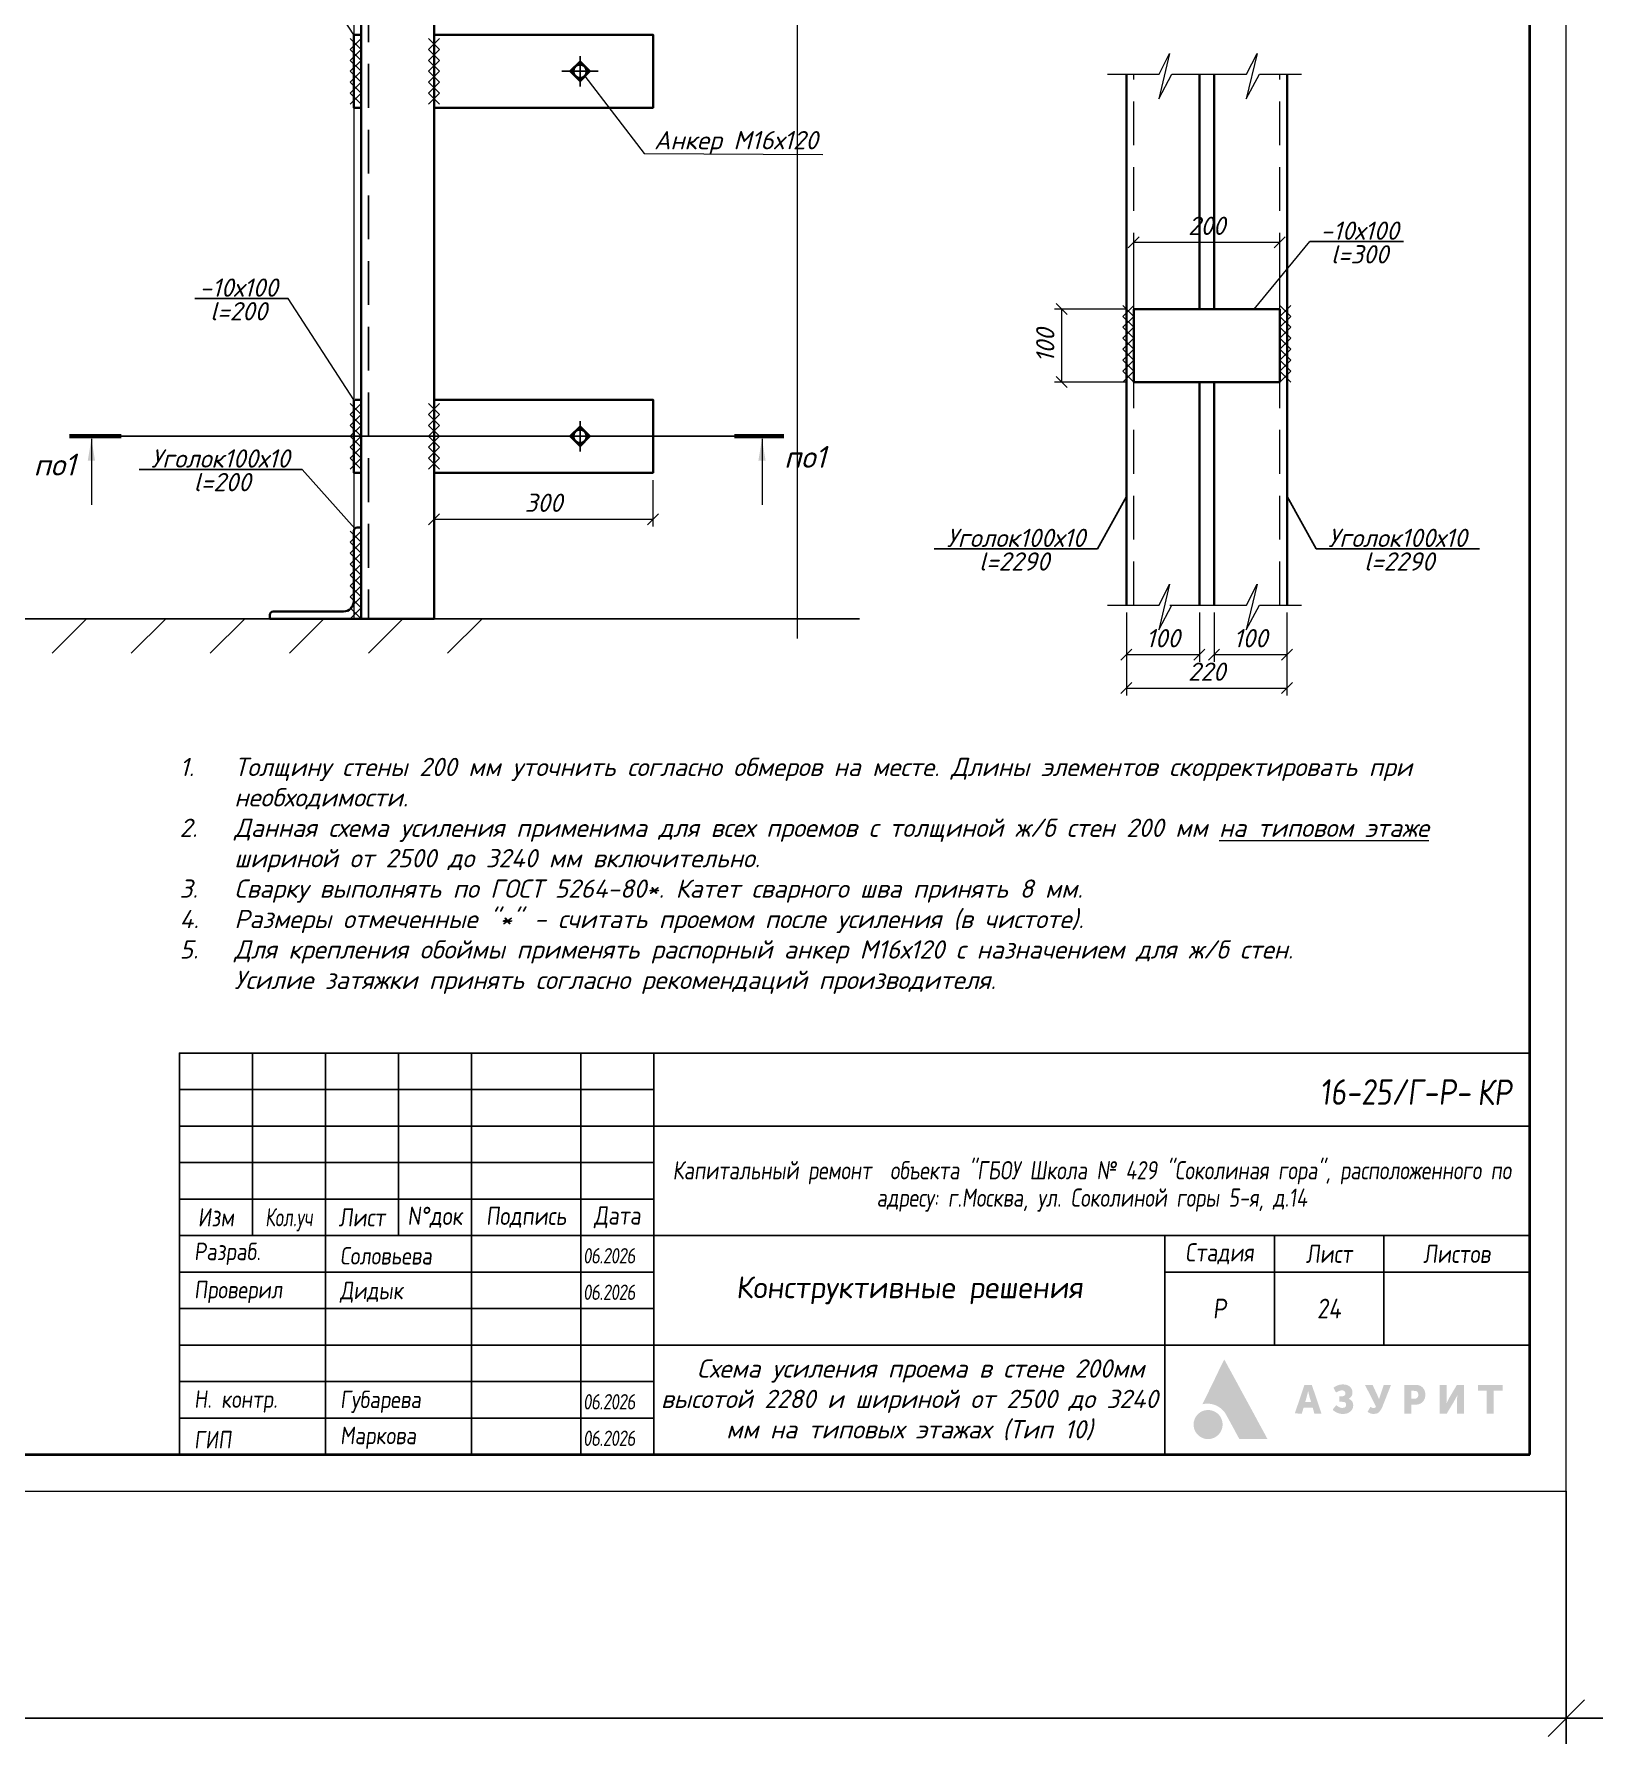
# Model space of a CAD drawing. Header units: millimetres. Extents: x 10124 to 8132345, y -95635 to 1386204.
# Drawn here: x 179452 to 181601, y 25514 to 27856 of the extents above; entities that cross this region are included whole.
import ezdxf
from ezdxf.enums import TextEntityAlignment as Align

# ---------------------------------------------------------------- set-up
doc = ezdxf.new("R2010")
doc.units = ezdxf.units.MM
doc.linetypes.add('Пунктир 2мм', pattern=[3, 2, -1])
doc.layers.get('DEFPOINTS').update_dxf_attribs({"color": 1})
for name, color, linetype, lineweight in [('013', 7, 'Continuous', 13), ('030', 7, 'Continuous', 30), ('_TEXT', 7, 'Continuous', 30), ('Размер', 140, 'Continuous', 13), ('Разрезы', 54, 'Continuous', 20)]:
    doc.layers.add(name, color=color, linetype=linetype, lineweight=lineweight)
doc.layers.add('_STAMP', color=7, linetype='Continuous')
doc.styles.add('10', font='isocpeui.ttf', dxfattribs={"height": 25})
doc.styles.add('100', font='isocpeui.ttf', dxfattribs={"height": 250})
doc.styles.add('GOST', font='isocpeur.TTF')
doc.styles.add('ISOCPEUR', font='isocpeur.TTF', dxfattribs={"width": 0.85, "oblique": 7})
doc.styles.add('БДА100', font='romand.shx', dxfattribs={"width": 0.7})
doc.dimstyles.new('10', dxfattribs={"dimtxt": 37.5, "dimasz": 15, "dimexe": 10, "dimexo": 10, "dimgap": 10, "dimtad": 1, "dimtxsty": '10', "dimblk": 'OBLIQUE', "dimcen": 2.5, "dimadec": 0, "dimazin": 0, "dimtfac": 1, "dimtmove": 0, "dimatfit": 3, "dimfxl": 1, "dimlwd": 15, "dimlwe": 15, "dimarcsym": 0})
doc.dimstyles.new('БДА1', dxfattribs={"dimtxt": 2, "dimasz": 1, "dimexe": 0.7, "dimexo": 0, "dimgap": 0.8, "dimtad": 1, "dimdec": 0, "dimrnd": 1, "dimzin": 0, "dimdsep": 46, "dimtxsty": 'БДА100', "dimblk": 'OBLIQUE', "dimcen": 2, "dimdle": 1, "dimadec": 0, "dimazin": 0, "dimtfac": 1, "dimtdec": 0, "dimtmove": 1, "dimatfit": 3, "dimldrblk": 'NONE', "dimfxl": 0.7, "dimtolj": 1, "dimtzin": 0, "dimlwd": -1, "dimlwe": -1, "dimarcsym": 0})

# ---------------------------------------------------------------- blocks, each defined once
blk = doc.blocks.new('_OBLIQUE')
at = {"color": 0, "linetype": 'ByBlock'}
blk.add_line((-0.5, -0.5), (0.5, 0.5), dxfattribs=at)
blk = doc.blocks.new('*D17')
at = {"layer": 'DEFPOINTS', "color": 0, "transparency": 16777216}
for p, q in [((0, 0), (0, -34.62)), ((594, 0), (594, -34.62)), ((-5, -31.12), (599, -31.12))]:
    blk.add_line(p, q, dxfattribs=at)
for p in [(0, 0), (594, 0), (594, -31.12)]:
    blk.add_point(p, dxfattribs=at)
at = {"layer": 'DEFPOINTS', "color": 0, "transparency": 16777216, "xscale": 5, "yscale": 5, "zscale": 5, "rotation": 180}
blk.add_blockref('_OBLIQUE', (0, -31.12), dxfattribs=at)
at = {"layer": 'DEFPOINTS', "color": 0, "transparency": 16777216, "xscale": 5, "yscale": 5, "zscale": 5}
blk.add_blockref('_OBLIQUE', (594, -31.12), dxfattribs=at)
at = {"layer": 'DEFPOINTS', "color": 0, "lineweight": 0, "transparency": 16777216, "insert": (105, -22.12), "char_height": 10, "attachment_point": 5, "style": 'БДА100'}
blk.add_mtext('\\A1;594', dxfattribs=at)
blk = doc.blocks.new('_None')
blk = doc.blocks.new('Логотип Азурит')
at = {"layer": '_STAMP', "linetype": 'Continuous', "true_color": 0x2a3756}
h = blk.add_hatch(color=159, dxfattribs=at)
h.dxf.hatch_style = 1
h.paths.add_polyline_path([(-39.4, 8.5), (-40.02, 9.65), (-40.61, 10.74), (-41.14, 11.7), (-41.62, 12.59), (-41.79, 12.89), (-41.86, 13.01), (-41.91, 12.94), (-41.99, 12.78), (-42.39, 11.96), (-42.77, 11.18), (-43.09, 10.5), (-43.47, 9.72), (-44.18, 8.26), (-44.5, 7.6), (-44.73, 7.14), (-44.85, 6.9), (-44.7, 6.93), (-44.51, 6.95), (-44.27, 6.97), (-44.09, 6.97), (-43.91, 6.96), (-43.74, 6.94), (-43.56, 6.91), (-43.39, 6.87), (-43.22, 6.81), (-43.05, 6.75), (-42.89, 6.68), (-42.73, 6.59), (-42.58, 6.5), (-42.43, 6.4), (-42.29, 6.29), (-42.15, 6.17), (-42.03, 6.04), (-41.91, 5.91), (-41.79, 5.77), (-41.72, 5.65), (-41.63, 5.5), (-41.3, 4.9), (-41.02, 4.39), (-40.57, 3.56), (-40.05, 2.59), (-39.78, 2.11), (-37.86, 2.11), (-36.5, 2.11), (-35.94, 2.12), (-36.48, 3.13), (-36.82, 3.75), (-37.16, 4.37), (-37.67, 5.33), (-38.2, 6.3), (-38.54, 6.93), (-38.87, 7.53)])
h = blk.add_hatch(color=159, dxfattribs=at)
h.dxf.hatch_style = 1
h.paths.add_polyline_path([(-29.3, 7.88), (-29.63, 8.84), (-29.86, 9.53), (-30.37, 9.54), (-30.87, 9.54), (-30.93, 9.38), (-31.26, 8.4), (-31.64, 7.27), (-31.97, 6.31), (-32.19, 5.64), (-32.05, 5.63), (-31.71, 5.62), (-31.23, 5.62), (-31.11, 6.03), (-30.99, 6.44), (-30.37, 6.44), (-29.75, 6.44), (-29.63, 6.03), (-29.52, 5.62), (-29.03, 5.62), (-28.54, 5.62), (-28.6, 5.8), (-28.93, 6.79)])
h.paths.add_polyline_path([(-30.77, 7.21), (-30.74, 7.31), (-30.56, 7.93), (-30.43, 8.43), (-30.39, 8.59), (-30.37, 8.65), (-30.35, 8.64), (-30.31, 8.45), (-30.22, 8.08), (-30.11, 7.66), (-30.01, 7.33), (-29.97, 7.21), (-30.37, 7.21)], flags=16)
h = blk.add_hatch(color=159, dxfattribs=at)
h.dxf.hatch_style = 1
h.paths.add_polyline_path([(-24.39, 7.35), (-24.47, 7.43), (-24.56, 7.5), (-24.66, 7.56), (-24.81, 7.65), (-24.74, 7.69), (-24.65, 7.75), (-24.55, 7.86), (-24.45, 7.97), (-24.38, 8.09), (-24.35, 8.18), (-24.32, 8.25), (-24.31, 8.34), (-24.3, 8.45), (-24.3, 8.65), (-24.31, 8.73), (-24.34, 8.82), (-24.41, 8.99), (-24.51, 9.14), (-24.63, 9.28), (-24.78, 9.39), (-24.95, 9.48), (-25.13, 9.55), (-25.34, 9.59), (-25.56, 9.6), (-25.74, 9.6), (-25.91, 9.58), (-26.08, 9.55), (-26.23, 9.51), (-26.39, 9.46), (-26.53, 9.39), (-26.67, 9.32), (-26.8, 9.23), (-26.9, 9.15), (-26.81, 8.98), (-26.64, 8.66), (-26.54, 8.5), (-26.51, 8.5), (-26.46, 8.54), (-26.35, 8.61), (-26.21, 8.67), (-26.07, 8.73), (-25.93, 8.77), (-25.82, 8.79), (-25.72, 8.79), (-25.62, 8.79), (-25.53, 8.76), (-25.46, 8.73), (-25.39, 8.68), (-25.34, 8.62), (-25.3, 8.55), (-25.26, 8.45), (-25.26, 8.36), (-25.27, 8.27), (-25.32, 8.18), (-25.36, 8.13), (-25.39, 8.08), (-25.44, 8.05), (-25.49, 8.02), (-25.63, 7.99), (-25.84, 7.98), (-26.1, 7.97), (-26.1, 7.6), (-26.1, 7.24), (-25.78, 7.23), (-25.54, 7.21), (-25.45, 7.2), (-25.38, 7.18), (-25.33, 7.15), (-25.28, 7.12), (-25.25, 7.08), (-25.21, 7.02), (-25.19, 6.96), (-25.17, 6.9), (-25.17, 6.76), (-25.18, 6.7), (-25.2, 6.64), (-25.23, 6.58), (-25.26, 6.53), (-25.31, 6.49), (-25.37, 6.45), (-25.44, 6.43), (-25.52, 6.41), (-25.69, 6.39), (-25.78, 6.39), (-25.87, 6.41), (-26, 6.45), (-26.16, 6.51), (-26.3, 6.6), (-26.43, 6.69), (-26.53, 6.76), (-26.77, 6.45), (-26.93, 6.26), (-26.97, 6.2), (-26.98, 6.15), (-26.97, 6.11), (-26.94, 6.07), (-26.82, 5.97), (-26.62, 5.84), (-26.41, 5.73), (-26.19, 5.65), (-25.97, 5.59), (-25.78, 5.57), (-25.53, 5.57), (-25.3, 5.58), (-25.12, 5.61), (-24.99, 5.65), (-24.87, 5.71), (-24.75, 5.78), (-24.64, 5.85), (-24.54, 5.94), (-24.45, 6.03), (-24.37, 6.13), (-24.31, 6.23), (-24.25, 6.37), (-24.21, 6.51), (-24.2, 6.66), (-24.2, 6.82), (-24.21, 6.94), (-24.24, 7.06), (-24.28, 7.16), (-24.33, 7.26)])
h = blk.add_hatch(color=159, dxfattribs=at)
h.dxf.hatch_style = 1
h.paths.add_polyline_path([(-19.61, 8.04), (-19.36, 8.68), (-19.14, 9.22), (-19.03, 9.53), (-19.17, 9.54), (-19.52, 9.54), (-20.02, 9.54), (-20.05, 9.44), (-20.31, 8.65), (-20.59, 7.81), (-20.63, 7.68), (-20.66, 7.62), (-20.67, 7.61), (-20.7, 7.67), (-20.82, 7.97), (-21.01, 8.4), (-21.34, 9.1), (-21.54, 9.54), (-22.06, 9.54), (-22.58, 9.54), (-22.4, 9.17), (-21.88, 8.17), (-21.32, 7.06), (-21.11, 6.63), (-21.09, 6.56), (-21.1, 6.52), (-21.15, 6.45), (-21.21, 6.41), (-21.28, 6.38), (-21.37, 6.37), (-21.45, 6.37), (-21.55, 6.39), (-21.64, 6.43), (-21.74, 6.49), (-21.82, 6.53), (-21.86, 6.49), (-21.92, 6.39), (-22.11, 6.05), (-22.23, 5.85), (-22.18, 5.81), (-22.08, 5.75), (-21.95, 5.69), (-21.81, 5.63), (-21.69, 5.59), (-21.51, 5.57), (-21.31, 5.57), (-21.12, 5.59), (-20.97, 5.62), (-20.88, 5.66), (-20.79, 5.71), (-20.71, 5.77), (-20.63, 5.84), (-20.56, 5.93), (-20.48, 6.02), (-20.35, 6.23), (-20.28, 6.35), (-20.21, 6.51), (-19.92, 7.25)])
h = blk.add_hatch(color=159, dxfattribs=at)
h.dxf.hatch_style = 1
h.paths.add_polyline_path([(-14.46, 7.53), (-14.41, 7.64), (-14.37, 7.74), (-14.33, 7.96), (-14.31, 8.19), (-14.32, 8.41), (-14.37, 8.63), (-14.45, 8.83), (-14.5, 8.93), (-14.55, 9.02), (-14.62, 9.1), (-14.69, 9.18), (-14.81, 9.29), (-14.92, 9.37), (-15.06, 9.43), (-15.21, 9.49), (-15.33, 9.52), (-15.49, 9.53), (-16.3, 9.54), (-17.21, 9.54), (-17.21, 7.58), (-17.21, 5.62), (-16.73, 5.62), (-16.25, 5.62), (-16.25, 6.23), (-16.25, 6.83), (-15.87, 6.83), (-15.58, 6.84), (-15.35, 6.86), (-15.17, 6.91), (-14.99, 6.98), (-14.83, 7.08), (-14.69, 7.2), (-14.56, 7.36)])
h.paths.add_polyline_path([(-15.6, 7.68), (-15.67, 7.66), (-15.95, 7.66), (-16.25, 7.66), (-16.25, 8.2), (-16.25, 8.74), (-15.93, 8.73), (-15.64, 8.72), (-15.57, 8.7), (-15.51, 8.67), (-15.42, 8.6), (-15.35, 8.51), (-15.32, 8.45), (-15.3, 8.39), (-15.29, 8.19), (-15.29, 8.07), (-15.3, 8), (-15.32, 7.94), (-15.35, 7.88), (-15.39, 7.82), (-15.43, 7.78), (-15.53, 7.71)], flags=16)
h = blk.add_hatch(color=159, dxfattribs=at)
h.dxf.hatch_style = 1
h.paths.add_polyline_path([(-10.09, 7.82), (-9.98, 8.03), (-9.94, 8.12), (-9.95, 7.93), (-9.96, 7.49), (-9.97, 6.69), (-9.97, 5.62), (-9.5, 5.62), (-9.04, 5.62), (-9.04, 7.58), (-9.04, 9.54), (-9.51, 9.54), (-9.99, 9.54), (-10.36, 8.91), (-10.84, 8.1), (-11.03, 7.78), (-11.26, 7.34), (-11.37, 7.13), (-11.42, 7.05), (-11.41, 7.31), (-11.39, 7.78), (-11.39, 8.55), (-11.39, 9.54), (-11.86, 9.54), (-12.34, 9.54), (-12.34, 7.58), (-12.34, 5.62), (-11.86, 5.62), (-11.37, 5.62), (-11.18, 5.95), (-10.61, 6.89), (-10.31, 7.42)])
h = blk.add_hatch(color=159, dxfattribs=at)
h.dxf.hatch_style = 1
h.paths.add_polyline_path([(-3.74, 9.14), (-3.74, 9.54), (-5.42, 9.54), (-7.09, 9.54), (-7.09, 9.14), (-7.09, 8.74), (-6.5, 8.74), (-5.9, 8.74), (-5.9, 7.18), (-5.9, 5.62), (-5.43, 5.62), (-4.95, 5.62), (-4.95, 7.18), (-4.95, 8.74), (-4.35, 8.74), (-3.74, 8.74)])
at = {"layer": '_STAMP', "linetype": 'Continuous', "true_color": 0x1447b7}
h = blk.add_hatch(color=162, dxfattribs=at)
h.dxf.hatch_style = 1
h.paths.add_polyline_path([(-42.09, 4.22), (-42.11, 4.4), (-42.15, 4.58), (-42.2, 4.76), (-42.27, 4.93), (-42.35, 5.1), (-42.45, 5.26), (-42.57, 5.41), (-42.7, 5.55), (-42.8, 5.64), (-42.91, 5.72), (-43.14, 5.86), (-43.38, 5.97), (-43.63, 6.05), (-43.89, 6.09), (-44.15, 6.1), (-44.42, 6.07), (-44.55, 6.04), (-44.68, 6.01), (-44.87, 5.94), (-45.05, 5.85), (-45.22, 5.74), (-45.37, 5.62), (-45.51, 5.49), (-45.63, 5.35), (-45.75, 5.19), (-45.84, 5.03), (-45.92, 4.85), (-45.98, 4.67), (-46.03, 4.49), (-46.06, 4.29), (-46.07, 4.1), (-46.05, 3.9), (-46.02, 3.7), (-45.97, 3.51), (-45.92, 3.37), (-45.87, 3.24), (-45.8, 3.11), (-45.72, 2.99), (-45.64, 2.88), (-45.54, 2.77), (-45.44, 2.67), (-45.33, 2.57), (-45.22, 2.49), (-45.1, 2.41), (-44.98, 2.34), (-44.85, 2.28), (-44.72, 2.22), (-44.58, 2.18), (-44.44, 2.15), (-44.3, 2.13), (-44.05, 2.12), (-43.8, 2.14), (-43.57, 2.19), (-43.34, 2.26), (-43.12, 2.37), (-42.92, 2.5), (-42.73, 2.65), (-42.56, 2.83), (-42.44, 2.99), (-42.34, 3.15), (-42.26, 3.32), (-42.19, 3.49), (-42.14, 3.67), (-42.11, 3.85), (-42.09, 4.03)])
blk = doc.blocks.new('_Azurit_Stamp')
at = {"layer": '_STAMP'}
for p, q in [((-175, 55), (-175, 30)), ((-165, 55), (-165, 0)), ((-155, 55), (-155, 30)), ((-145, 55), (-145, 0)), ((-130, 55), (-130, 0)), ((-120, 55), (-120, 0)), ((-185, 50), (-120, 50)), ((-185, 45), (-120, 45)), ((0, 45), (-120, 45)), ((-185, 40), (-120, 40)), ((-185, 35), (-120, 35)), ((-185, 30), (-120, 30)), ((0, 30), (-120, 30)), ((-50, 30), (-50, 0)), ((-35, 25), (-35, 30)), ((-20, 25), (-20, 30)), ((-185, 25), (-120, 25)), ((-50, 25), (-35, 25)), ((-35, 25), (-50, 25)), ((-35, 25), (-20, 25)), ((-35, 15), (-35, 25)), ((-20, 25), (-35, 25)), ((-20, 25), (0, 25)), ((-20, 15), (-20, 25)), ((0, 25), (-20, 25)), ((-185, 20), (-120, 20)), ((-185, 15), (-120, 15)), ((-120, 15), (0, 15)), ((-185, 10), (-120, 10)), ((-185, 5), (-120, 5))]:
    blk.add_line(p, q, dxfattribs=at)
blk.add_lwpolyline([(-185, 0), (0, 0), (0, 55), (-185, 55)], close=True, dxfattribs=at)
at = {"linetype": 'Continuous'}
blk.add_blockref('Логотип Азурит', (0, 0), dxfattribs=at)
at = {"color": 0, "lineweight": 9, "insert": (-42.5, 20), "char_height": 2.7, "width": 15, "attachment_point": 5, "style": 'ISOCPEUR'}
blk.add_mtext('Р', dxfattribs=at)
at = {"layer": '_TEXT', "color": 1, "style": 'ISOCPEUR', "oblique": 7, "width": 0.85}
blk.add_text('КР ', height=3.5, dxfattribs=at).set_placement((-7.2, 49.62), align=Align.MIDDLE_LEFT)
at = {"layer": '_TEXT', "color": 5, "line_spacing_factor": 0.9, "style": 'ISOCPEUR'}
for s, width, heights, insert, char_height, attachment_point in [('16-25/Г-Р-', 69.1586, [9.61], (-8.07, 49.66), 3.5, 6), ('{\\Q8;\\W0.8;\\C7;Капитальный ремонт  объекта "ГБОУ Школа № 429 "Соколиная гора", расположенного по адресу: г.Москва, ул. Соколиной горы 5-я, д.14}', 120, [14.01], (-60, 36.73), 2.5, 5), ('{\\W1;Конструктивные решения}', 69.1586, [14.57], (-85, 22.5), 3, 5)]:
    blk.add_mtext_dynamic_manual_height_columns(s, width=width, gutter_width=0, heights=heights, dxfattribs=dict(at, insert=insert, char_height=char_height, attachment_point=attachment_point))
at = {"layer": '_TEXT', "style": 'ISOCPEUR'}
for s, width, insert, char_height, attachment_point in [('Изм', 10, (-180, 32.5), 2.5, 5), ('{\\W0.7;Кол.уч}', 10, (-170, 32.17), 2.5, 5), ('Лист', 10, (-160, 32.5), 2.5, 5), ('N%%Dдок', 10, (-150, 32.5), 2.5, 5), ('Подпись', 10, (-137.5, 32.5), 2.5, 5), ('Дата', 10, (-125, 32.5), 2.5, 5), ('Разраб.', 20, (-183, 27.5), 2.4, 4), ('Стадия', 15, (-42.5, 27.5), 2.5, 5), ('Лист', 15, (-27.5, 27.5), 2.5, 5), ('Листов', 15, (-10, 27.5), 2.5, 5), ('Проверил', 20, (-183, 22.27), 2.4, 4), ('Н. контр.', 20, (-183, 7.27), 2.4, 4), ('ГИП', 20, (-183, 2.04), 2.4, 4)]:
    blk.add_mtext_dynamic_manual_height_columns(s, width=width, gutter_width=12.5, heights=[0], dxfattribs=dict(at, insert=insert, char_height=char_height, attachment_point=attachment_point))
at = {"layer": '_TEXT', "color": 1, "attachment_point": 4, "style": 'ISOCPEUR'}
for s, width, insert, char_height in [('Соловьева', 19.0361, (-163, 27.23), 2.4), ('{\\W0.82;\\T0.92;06.2026}', 7.4894, (-129.7, 27.23), 2.1), ('{\\W0.82;\\T0.92;06.2026}', 7.4894, (-129.7, 22.23), 2.1), ('{\\W0.82;\\T0.92;06.2026}', 7.4894, (-129.7, 7.23), 2.1), ('{\\W0.82;\\T0.92;06.2026}', 7.4894, (-129.7, 2.23), 2.1)]:
    blk.add_mtext_dynamic_manual_height_columns(s, width=width, gutter_width=12.5, heights=[0], dxfattribs=dict(at, insert=insert, char_height=char_height))
at = {"layer": '_TEXT', "color": 5, "char_height": 2.4, "attachment_point": 4, "style": 'ISOCPEUR'}
for s, insert in [('Дидык', (-163, 22.23)), ('Губарева', (-163, 7.23)), ('Маркова', (-163, 2.29))]:
    blk.add_mtext_dynamic_manual_height_columns(s, width=19.0361, gutter_width=12.5, heights=[0], dxfattribs=dict(at, insert=insert))
blk = doc.blocks.new('*U172')
blk.add_lwpolyline([(-34.5, 90.5), (-29.1, 90.5, -0.414214), (-24.5, 85.9), (-24.5, -10.5, 0.414214), (-10.5, -24.5), (85.9, -24.5, -0.414214), (90.5, -29.1), (90.5, -34.5), (-34.5, -34.5)], format="xyb", close=True)
blk = doc.blocks.new('*U250')
at = {"layer": 'DEFPOINTS'}
blk.add_line((0, 0), (84.05, 0), dxfattribs=at)
at = {"layer": 'Разрезы', "color": 0}
for p, q in [((-4.07, 0.35), (-4.07, 9.4)), ((87.8, 0.35), (87.8, 9.4))]:
    blk.add_line(p, q, dxfattribs=at)
at = {"layer": 'Разрезы', "color": 0, "lineweight": 60}
for p, q in [((-7.07, 0), (0, 0)), ((90.8, 0), (84.05, 0))]:
    blk.add_line(p, q, dxfattribs=at)
at = {"layer": 'Разрезы', "color": 0}
for points in [[(-4.07, 0.35), (-3.57, 3.35), (-4.57, 3.35)], [(87.8, 0.35), (87.3, 3.35), (88.3, 3.35)]]:
    blk.add_solid(points, dxfattribs=at)
at = {"layer": 'Разрезы', "color": 0, "style": '100'}
for tag, p in [('1', (-9.12, 3.88)), ('2', (93.69, 2.82))]:
    blk.add_attdef(tag, text='', height=3, dxfattribs=at).set_placement(p, align=Align.MIDDLE_CENTER)
blk = doc.blocks.new('*D610')
at = {"color": 0, "lineweight": 15, "ltscale": 100, "transparency": 16777216}
for p, q in [((179999.3, 27245), (179999.3, 27181.5)), ((180299.3, 27245), (180299.3, 27181.5)), ((179999.3, 27191.5), (180299.3, 27191.5))]:
    blk.add_line(p, q, dxfattribs=at)
at = {"layer": 'DEFPOINTS', "color": 0, "ltscale": 100, "transparency": 16777216}
for p in [(179999.3, 27255), (180299.3, 27255), (180299.3, 27191.5)]:
    blk.add_point(p, dxfattribs=at)
at = {"color": 0, "lineweight": 15, "ltscale": 100, "transparency": 16777216, "xscale": 15, "yscale": 15, "zscale": 15, "rotation": 180}
blk.add_blockref('_OBLIQUE', (179999.3, 27191.5), dxfattribs=at)
at = {"color": 0, "lineweight": 15, "ltscale": 100, "transparency": 16777216, "xscale": 15, "yscale": 15, "zscale": 15}
blk.add_blockref('_OBLIQUE', (180299.3, 27191.5), dxfattribs=at)
at = {"color": 0, "ltscale": 100, "transparency": 16777216, "insert": (180149.3, 27214), "char_height": 25, "attachment_point": 5, "style": '10'}
blk.add_mtext('300', dxfattribs=at)
blk = doc.blocks.new('*D622')
at = {"layer": '013', "color": 0, "lineweight": 15, "ltscale": 100, "transparency": 16777216}
for p, q in [((180947.9, 27063.7), (180947.9, 26996)), ((181047.9, 27063.7), (181047.9, 26996)), ((180947.9, 27006), (181047.9, 27006))]:
    blk.add_line(p, q, dxfattribs=at)
at = {"layer": 'DEFPOINTS', "color": 0, "ltscale": 100, "transparency": 16777216}
for p in [(180947.9, 27073.7), (181047.9, 27073.7), (181047.9, 27006)]:
    blk.add_point(p, dxfattribs=at)
at = {"layer": '013', "color": 0, "lineweight": 15, "ltscale": 100, "transparency": 16777216, "xscale": 15, "yscale": 15, "zscale": 15, "rotation": 180}
blk.add_blockref('_OBLIQUE', (180947.9, 27006), dxfattribs=at)
at = {"layer": '013', "color": 0, "lineweight": 15, "ltscale": 100, "transparency": 16777216, "xscale": 15, "yscale": 15, "zscale": 15}
blk.add_blockref('_OBLIQUE', (181047.9, 27006), dxfattribs=at)
at = {"layer": '013', "color": 0, "ltscale": 100, "transparency": 16777216, "insert": (180997.9, 27028.5), "char_height": 25, "attachment_point": 5, "style": '10'}
blk.add_mtext('100', dxfattribs=at)
blk = doc.blocks.new('*D623')
at = {"layer": '013', "color": 0, "lineweight": 15, "ltscale": 100, "transparency": 16777216}
for p, q in [((181067.9, 27063.7), (181067.9, 26996)), ((181167.9, 27063.7), (181167.9, 26996)), ((181067.9, 27006), (181167.9, 27006))]:
    blk.add_line(p, q, dxfattribs=at)
at = {"layer": 'DEFPOINTS', "color": 0, "ltscale": 100, "transparency": 16777216}
for p in [(181067.9, 27073.7), (181167.9, 27073.7), (181167.9, 27006)]:
    blk.add_point(p, dxfattribs=at)
at = {"layer": '013', "color": 0, "lineweight": 15, "ltscale": 100, "transparency": 16777216, "xscale": 15, "yscale": 15, "zscale": 15, "rotation": 180}
blk.add_blockref('_OBLIQUE', (181067.9, 27006), dxfattribs=at)
at = {"layer": '013', "color": 0, "lineweight": 15, "ltscale": 100, "transparency": 16777216, "xscale": 15, "yscale": 15, "zscale": 15}
blk.add_blockref('_OBLIQUE', (181167.9, 27006), dxfattribs=at)
at = {"layer": '013', "color": 0, "ltscale": 100, "transparency": 16777216, "insert": (181117.9, 27028.5), "char_height": 25, "attachment_point": 5, "style": '10'}
blk.add_mtext('100', dxfattribs=at)
blk = doc.blocks.new('*D598')
at = {"layer": '013', "color": 0, "lineweight": 15, "ltscale": 100, "transparency": 16777216}
for p, q in [((180947.9, 27063.7), (180947.9, 26950.1)), ((181167.9, 27063.7), (181167.9, 26950.1)), ((180947.9, 26960.1), (181167.9, 26960.1))]:
    blk.add_line(p, q, dxfattribs=at)
at = {"layer": 'DEFPOINTS', "color": 0, "ltscale": 100, "transparency": 16777216}
for p in [(180947.9, 27073.7), (181167.9, 27073.7), (181167.9, 26960.1)]:
    blk.add_point(p, dxfattribs=at)
at = {"layer": '013', "color": 0, "lineweight": 15, "ltscale": 100, "transparency": 16777216, "xscale": 15, "yscale": 15, "zscale": 15, "rotation": 180}
blk.add_blockref('_OBLIQUE', (180947.9, 26960.1), dxfattribs=at)
at = {"layer": '013', "color": 0, "lineweight": 15, "ltscale": 100, "transparency": 16777216, "xscale": 15, "yscale": 15, "zscale": 15}
blk.add_blockref('_OBLIQUE', (181167.9, 26960.1), dxfattribs=at)
at = {"layer": '013', "color": 0, "ltscale": 100, "transparency": 16777216, "insert": (181057.9, 26982.6), "char_height": 25, "attachment_point": 5, "style": '10'}
blk.add_mtext('220', dxfattribs=at)
blk = doc.blocks.new('*D625')
at = {"layer": '013', "color": 0, "lineweight": 15, "ltscale": 100, "transparency": 16777216}
for p, q in [((180947.9, 27479.3), (180849.2, 27479.3)), ((180859.2, 27379.3), (180859.2, 27479.3)), ((180947.9, 27379.3), (180849.2, 27379.3))]:
    blk.add_line(p, q, dxfattribs=at)
at = {"layer": 'DEFPOINTS', "color": 0, "ltscale": 100, "transparency": 16777216}
for p in [(180859.2, 27479.3), (180957.9, 27479.3), (180957.9, 27379.3)]:
    blk.add_point(p, dxfattribs=at)
at = {"layer": '013', "color": 0, "lineweight": 15, "ltscale": 100, "transparency": 16777216, "xscale": 15, "yscale": 15, "zscale": 15}
for p, rotation in [((180859.2, 27479.3), 90), ((180859.2, 27379.3), 270)]:
    blk.add_blockref('_OBLIQUE', p, dxfattribs=dict(at, rotation=rotation))
at = {"layer": '013', "color": 0, "ltscale": 100, "transparency": 16777216, "insert": (180836.7, 27429.3), "char_height": 25, "attachment_point": 5, "rotation": 90, "style": '10'}
blk.add_mtext('100', dxfattribs=at)
blk = doc.blocks.new('*D626')
at = {"layer": '013', "color": 0, "lineweight": 15, "ltscale": 100, "transparency": 16777216}
for p, q in [((180957.9, 27489.3), (180957.9, 27580.9)), ((180957.9, 27570.9), (181157.9, 27570.9)), ((181157.9, 27489.3), (181157.9, 27580.9))]:
    blk.add_line(p, q, dxfattribs=at)
at = {"layer": 'DEFPOINTS', "color": 0, "ltscale": 100, "transparency": 16777216}
for p in [(181157.9, 27570.9), (180957.9, 27479.3), (181157.9, 27479.3)]:
    blk.add_point(p, dxfattribs=at)
at = {"layer": '013', "color": 0, "lineweight": 15, "ltscale": 100, "transparency": 16777216, "xscale": 15, "yscale": 15, "zscale": 15, "rotation": 180}
blk.add_blockref('_OBLIQUE', (180957.9, 27570.9), dxfattribs=at)
at = {"layer": '013', "color": 0, "lineweight": 15, "ltscale": 100, "transparency": 16777216, "xscale": 15, "yscale": 15, "zscale": 15}
blk.add_blockref('_OBLIQUE', (181157.9, 27570.9), dxfattribs=at)
at = {"layer": '013', "color": 0, "ltscale": 100, "transparency": 16777216, "insert": (181057.9, 27593.4), "char_height": 25, "attachment_point": 5, "style": '10'}
blk.add_mtext('200', dxfattribs=at)
blk = doc.blocks.new('*U16')
at = {"color": 44, "lineweight": 20, "ltscale": 10}
for p, q in [((594, 0), (594, 420)), ((0, 0), (594, 0))]:
    blk.add_line(p, q, dxfattribs=at)
at = {"color": 137, "lineweight": 35, "ltscale": 10}
for p, q in [((589, 5), (589, 415)), ((8.04, 5), (589, 5))]:
    blk.add_line(p, q, dxfattribs=at)
at = {"color": 44, "lineweight": 13, "style": 'GOST', "oblique": 10, "width": 0.8}
for tag in ['ФОРМАТВЕРТ', 'ФОРМАТГОРИЗ']:
    blk.add_attdef(tag, (542.98, 1.6), '', height=2, dxfattribs=at)
at = {"layer": 'DEFPOINTS', "color": 251, "lineweight": 0}
dim = blk.add_linear_dim(base=(594, -31.12), p1=(0, 0), p2=(594, 0), dimstyle='БДА1', override={"dimscale": 5}, dxfattribs=at)
dim.commit()
dim.dimension.update_dxf_attribs({"geometry": '*D17', "text_midpoint": (105, -31.12), "dimtype": 128})

msp = doc.modelspace()

# ---------------------------------------------------------------- linework, layer by layer
at = {"linetype": 'Пунктир 2мм', "ltscale": 30}
msp.add_line((179909.35, 29345.045), (179909.35, 27055.045), dxfattribs=at)
at = {"ltscale": 100}
for p, q in [((179899.35, 27835.045), (179884.35, 27850.045)), ((179884.35, 27835.045), (179899.35, 27850.045)), ((180006.85, 27835.045), (179991.85, 27850.045)), ((179991.85, 27835.045), (180006.85, 27850.045)), ((179899.35, 27820.045), (179884.35, 27835.045)), ((179884.35, 27820.045), (179899.35, 27835.045)), ((180006.85, 27820.045), (179991.85, 27835.045)), ((179991.85, 27820.045), (180006.85, 27835.045)), ((180199.35, 27784.181), (180199.35, 27825.91)), ((179899.35, 27805.045), (179884.35, 27820.045)), ((179884.35, 27805.045), (179899.35, 27820.045)), ((179899.35, 27790.045), (179884.35, 27805.045)), ((179884.35, 27790.045), (179899.35, 27805.045)), ((180006.85, 27805.045), (179991.85, 27820.045)), ((179991.85, 27805.045), (180006.85, 27820.045)), ((180006.85, 27790.045), (179991.85, 27805.045)), ((179991.85, 27790.045), (180006.85, 27805.045)), ((180174.293, 27805.045), (180224.407, 27805.045)), ((179899.35, 27775.045), (179884.35, 27790.045)), ((179884.35, 27775.045), (179899.35, 27790.045)), ((179899.35, 27760.045), (179884.35, 27775.045)), ((179884.35, 27760.045), (179899.35, 27775.045)), ((180006.85, 27775.045), (179991.85, 27790.045)), ((179991.85, 27775.045), (180006.85, 27790.045)), ((180006.85, 27760.045), (179991.85, 27775.045)), ((179991.85, 27760.045), (180006.85, 27775.045)), ((181327.291, 27571.701), (181199.4, 27571.701)), ((179671.716, 27493.713), (179799.608, 27493.713)), ((180957.939, 27469.322), (180942.939, 27484.322)), ((180942.939, 27469.322), (180957.939, 27484.322)), ((181172.939, 27469.322), (181157.939, 27484.322)), ((181157.939, 27469.322), (181172.939, 27484.322)), ((180957.939, 27454.322), (180942.939, 27469.322)), ((180942.939, 27454.322), (180957.939, 27469.322)), ((180957.939, 27439.322), (180942.939, 27454.322)), ((180942.939, 27439.322), (180957.939, 27454.322)), ((181172.939, 27454.322), (181157.939, 27469.322)), ((181157.939, 27454.322), (181172.939, 27469.322)), ((181172.939, 27439.322), (181157.939, 27454.322)), ((181157.939, 27439.322), (181172.939, 27454.322)), ((180957.939, 27424.322), (180942.939, 27439.322)), ((180942.939, 27424.322), (180957.939, 27439.322)), ((180957.939, 27409.322), (180942.939, 27424.322)), ((180942.939, 27409.322), (180957.939, 27424.322)), ((181172.939, 27424.322), (181157.939, 27439.322)), ((181157.939, 27424.322), (181172.939, 27439.322)), ((181172.939, 27409.322), (181157.939, 27424.322)), ((181157.939, 27409.322), (181172.939, 27424.322)), ((180957.939, 27394.322), (180942.939, 27409.322)), ((180942.939, 27394.322), (180957.939, 27409.322)), ((181172.939, 27394.322), (181157.939, 27409.322)), ((181157.939, 27394.322), (181172.939, 27409.322)), ((180957.939, 27379.322), (180942.939, 27394.322)), ((180942.939, 27379.322), (180957.939, 27394.322)), ((181172.939, 27379.322), (181157.939, 27394.322)), ((181157.939, 27379.322), (181172.939, 27394.322)), ((179899.35, 27335.045), (179884.35, 27350.045)), ((179884.35, 27335.045), (179899.35, 27350.045)), ((179899.35, 27320.045), (179884.35, 27335.045)), ((179884.35, 27320.045), (179899.35, 27335.045)), ((180006.85, 27335.045), (179991.85, 27350.045)), ((179991.85, 27335.045), (180006.85, 27350.045)), ((180006.85, 27320.045), (179991.85, 27335.045)), ((179991.85, 27320.045), (180006.85, 27335.045)), ((179899.35, 27305.045), (179884.35, 27320.045)), ((179884.35, 27305.045), (179899.35, 27320.045)), ((180006.85, 27305.045), (179991.85, 27320.045)), ((179991.85, 27305.045), (180006.85, 27320.045)), ((180199.35, 27284.181), (180199.35, 27325.91)), ((179899.35, 27290.045), (179884.35, 27305.045)), ((179884.35, 27290.045), (179899.35, 27305.045)), ((179899.35, 27275.045), (179884.35, 27290.045)), ((179884.35, 27275.045), (179899.35, 27290.045)), ((180006.85, 27290.045), (179991.85, 27305.045)), ((179991.85, 27290.045), (180006.85, 27305.045)), ((180006.85, 27275.045), (179991.85, 27290.045)), ((179991.85, 27275.045), (180006.85, 27290.045)), ((180174.293, 27305.045), (180224.407, 27305.045)), ((179595.154, 27259.608), (179818.895, 27259.608)), ((179899.35, 27260.045), (179884.35, 27275.045)), ((179884.35, 27260.045), (179899.35, 27275.045)), ((180006.85, 27260.045), (179991.85, 27275.045)), ((179991.85, 27260.045), (180006.85, 27275.045)), ((180947.939, 27222.556), (180908.137, 27150.892)), ((181167.939, 27222.556), (181207.741, 27150.892)), ((179899.35, 27160.045), (179884.35, 27175.045)), ((179884.35, 27160.045), (179899.35, 27175.045)), ((179899.35, 27145.045), (179884.35, 27160.045)), ((179884.35, 27145.045), (179899.35, 27160.045)), ((179899.35, 27130.045), (179884.35, 27145.045)), ((179884.35, 27130.045), (179899.35, 27145.045)), ((180908.137, 27150.892), (180684.396, 27150.892)), ((181207.741, 27150.892), (181431.483, 27150.892)), ((179899.35, 27115.045), (179884.35, 27130.045)), ((179884.35, 27115.045), (179899.35, 27130.045)), ((179899.35, 27100.045), (179884.35, 27115.045)), ((179884.35, 27100.045), (179899.35, 27115.045)), ((179899.35, 27085.045), (179884.35, 27100.045)), ((179884.35, 27085.045), (179899.35, 27100.045)), ((179899.35, 27070.045), (179884.35, 27085.045)), ((179884.35, 27070.045), (179899.35, 27085.045)), ((176149.399, 27055.045), (180582.333, 27055.045)), ((179899.35, 27055.045), (179884.35, 27070.045)), ((179884.35, 27055.045), (179899.35, 27070.045))]:
    msp.add_line(p, q, dxfattribs=at)
at = {"layer": '013', "ltscale": 100}
for p, q in [((179889.35, 27855.045), (179799.608, 27993.713)), ((181122.896, 27479.322), (181199.4, 27571.701)), ((179889.35, 27355.045), (179799.608, 27493.713)), ((179890.697, 27178.698), (179818.895, 27259.608)), ((179476.099, 27008.125), (179523.34, 27055.045)), ((179584.446, 27008.125), (179631.687, 27055.045)), ((179692.792, 27008.125), (179740.033, 27055.045)), ((179801.139, 27008.125), (179848.38, 27055.045)), ((179909.486, 27008.125), (179956.727, 27055.045)), ((180017.832, 27008.125), (180065.073, 27055.045))]:
    msp.add_line(p, q, dxfattribs=at)
at = {"layer": '013', "linetype": 'Пунктир 2мм', "ltscale": 30}
for p, q in [((180957.939, 27073.689), (180957.939, 27801)), ((181157.939, 27073.689), (181157.939, 27801))]:
    msp.add_line(p, q, dxfattribs=at)
at = {"layer": '013', "ltscale": 100}
for points in [[(180497.075, 27028.186), (180497.075, 28087.565), (180439.784, 28116.601), (180564.316, 28086.689), (180497.075, 28122.586), (180497.075, 29705.325)], [(180921.912, 27801), (180992.575, 27801), (181007.093, 27829.646), (180992.137, 27767.38), (181010.086, 27801), (181058.127, 27801)], [(181058.127, 27801), (181112.575, 27801), (181127.093, 27829.646), (181112.137, 27767.38), (181130.086, 27801), (181187.939, 27801)], [(180206.1, 27798.295), (180287.427, 27692.253), (180532.076, 27691.04)], [(180921.912, 27073.689), (180992.575, 27073.689), (181007.093, 27102.334), (180992.137, 27040.069), (181010.086, 27073.689), (181107.183, 27073.689)], [(181007.183, 27073.689), (181112.575, 27073.689), (181127.093, 27102.334), (181112.137, 27040.069), (181130.086, 27073.689), (181187.939, 27073.689)]]:
    msp.add_lwpolyline(points, dxfattribs=at)
msp.add_lwpolyline([(176649.35, 29335.045), (179889.35, 29335.045), (179889.35, 27055.045), (176649.35, 27055.045)], close=True, dxfattribs=at)
at = {"layer": '030', "ltscale": 100}
for p, q in [((180947.939, 27073.689), (180947.939, 27801)), ((181047.939, 27479.322), (181047.939, 27801)), ((181067.939, 27479.322), (181067.939, 27801)), ((181167.939, 27073.689), (181167.939, 27801)), ((180957.939, 27379.322), (180957.939, 27479.322)), ((180957.939, 27479.322), (181157.939, 27479.322)), ((181157.939, 27379.322), (181157.939, 27479.322)), ((180957.939, 27379.322), (181157.939, 27379.322)), ((181047.939, 27073.689), (181047.939, 27379.322)), ((181067.939, 27073.689), (181067.939, 27379.322)), ((179999.35, 27055.045), (179899.35, 27055.045))]:
    msp.add_line(p, q, dxfattribs=at)
for points in [[(179899.35, 27055.045), (179899.35, 29345.045)], [(179999.35, 27055.045), (179999.35, 29345.045)], [(179889.35, 27855.045), (179889.35, 27755.045), (179899.35, 27755.045), (179899.35, 27855.045), (179889.35, 27855.045)], [(179999.35, 27855.045), (180299.35, 27855.045), (180299.35, 27755.045), (179999.35, 27755.045), (179999.35, 27855.045)], [(180185.85, 27805.045), (180199.35, 27818.545), (180212.85, 27805.045), (180199.35, 27791.545), (180185.85, 27805.045)], [(179889.35, 27355.045), (179889.35, 27255.045), (179899.35, 27255.045), (179899.35, 27355.045), (179891.35, 27355.045)], [(179999.35, 27355.045), (180299.35, 27355.045), (180299.35, 27255.045), (179999.35, 27255.045), (179999.35, 27355.045)], [(180185.85, 27305.045), (180199.35, 27318.545), (180212.85, 27305.045), (180199.35, 27291.545), (180185.85, 27305.045)]]:
    msp.add_lwpolyline(points, dxfattribs=at)
for centre in [(180199.35, 27805.045), (180199.35, 27305.045)]:
    msp.add_circle(centre, 9, dxfattribs=at)

# ---------------------------------------------------------------- block references
at = {"xscale": 10, "yscale": 10, "zscale": 10}
msp.add_blockref('*U16', (175610.569, 25860.225), dxfattribs=at)
at = {"layer": '030', "xscale": -1}
msp.add_blockref('*U172', (179864.85, 27089.545), dxfattribs=at)
at = {"layer": '_STAMP', "xscale": 10, "yscale": 10, "zscale": 10}
msp.add_blockref('_Azurit_Stamp', (181500.569, 25910.225), dxfattribs=at)
at = {"layer": 'Размер'}
ref = msp.add_blockref('*U250', (179570.649, 27305.045), dxfattribs=dict(at, xscale=-10, yscale=10, zscale=10, rotation=180))
ref.add_attrib('1', 'по1', dxfattribs={"layer": 'Разрезы', "color": 0, "height": 30, "style": '100'}).set_placement((179479.457, 27266.283), align=Align.MIDDLE_CENTER)
ref.add_attrib('2', 'по1', dxfattribs={"layer": 'Разрезы', "color": 0, "height": 30, "style": '100'}).set_placement((180507.589, 27276.858), align=Align.MIDDLE_CENTER)

# ---------------------------------------------------------------- texts
at = {"ltscale": 100, "char_height": 25, "attachment_point": 5, "style": '10'}
for s, insert in [('Анкер М16х120', (180412.928, 27707.29)), ('-10х100', (181267.392, 27586.738)), ('l=300', (181267.392, 27554.363)), ('-10х100', (179731.615, 27508.75)), ('l=200', (179731.615, 27476.375)), ('Уголок100х10', (179706.705, 27274.645)), ('l=200', (179709.112, 27242.271)), ('Уголок100х10', (180796.586, 27165.929)), ('Уголок100х10', (181319.292, 27165.929)), ('l=2290', (180794.179, 27133.555)), ('l=2290', (181321.699, 27133.555))]:
    msp.add_mtext(s, dxfattribs=dict(at, insert=insert))
at = {"color": 0, "lineweight": 9}
for s, insert, char_height, width, attachment_point, style in [('\\pxi-3,l5.23419,t5.23419;1.^IТолщину стены 200 мм уточнить согласно обмеров на месте. Длины элементов скорректировать при необходимости.\\P2.^IДанная схема усиления применима для всех проемов с толщиной ж/б стен 200 мм {\\Lна типовом этаже} шириной от 2500 до 3240 мм включительно. \\P3.^IСварку выполнять по ГОСТ 5264-80*. Катет сварного шва принять 8 мм.\\P4.^IРазмеры отмеченные "*" - считать проемом после усиления (в чистоте).\\P5.^IДля крепления обоймы применять распорный анкер М16х120 с назначением для ж/б стен.\\P^IУсилие затяжки принять согласно рекомендаций производителя.', (179594.873, 26702.898), 25, 1840.54729, 4, '10'), ('24', (181225.569, 26110.225), 27, 150, 5, 'ISOCPEUR'), ('\\pxi1.23419;Схема усиления проема в стене 200мм высотой 2280 и шириной от 2500 до 3240 мм на типовых этажах (Тип 10)', (180650.569, 25985.225), 25, 700, 5, '10')]:
    msp.add_mtext(s, dxfattribs=dict(at, insert=insert, char_height=char_height, width=width, attachment_point=attachment_point, style=style))

# ---------------------------------------------------------------- dimensions: what is measured, and where the dimension line sits
at = {"ltscale": 100}
dim = msp.add_linear_dim(base=(180299.35, 27191.513), p1=(179999.35, 27255.045), p2=(180299.35, 27255.045), dimstyle='10', dxfattribs=at)
dim.commit()
dim.dimension.update_dxf_attribs({"geometry": '*D610', "text_midpoint": (180149.35, 27214.013)})
at = {"layer": '013', "ltscale": 100}
dim = msp.add_linear_dim(base=(181157.939, 27570.925), p1=(180957.939, 27479.322), p2=(181157.939, 27479.322), dimstyle='10', dxfattribs=at)
dim.commit()
dim.dimension.update_dxf_attribs({"geometry": '*D626', "text_midpoint": (181057.939, 27570.925), "dimtype": 160})
dim = msp.add_linear_dim(base=(180859.237, 27479.322), p1=(180957.939, 27379.322), p2=(180957.939, 27479.322), angle=90, dimstyle='10', dxfattribs=at)
dim.commit()
dim.dimension.update_dxf_attribs({"geometry": '*D625', "text_midpoint": (180836.737, 27429.322)})
for base, p1, p2, picture, middle in [((181047.939, 27005.984), (180947.939, 27073.689), (181047.939, 27073.689), '*D622', (180997.939, 27028.484)), ((181167.939, 26960.107), (180947.939, 27073.689), (181167.939, 27073.689), '*D598', (181057.939, 26982.607)), ((181167.939, 27005.984), (181067.939, 27073.689), (181167.939, 27073.689), '*D623', (181117.939, 27028.484))]:
    dim = msp.add_linear_dim(base=base, p1=p1, p2=p2, dimstyle='10', dxfattribs=at)
    dim.commit()
    dim.dimension.update_dxf_attribs({"geometry": picture, "text_midpoint": middle})

doc.saveas('drawing.dxf')
